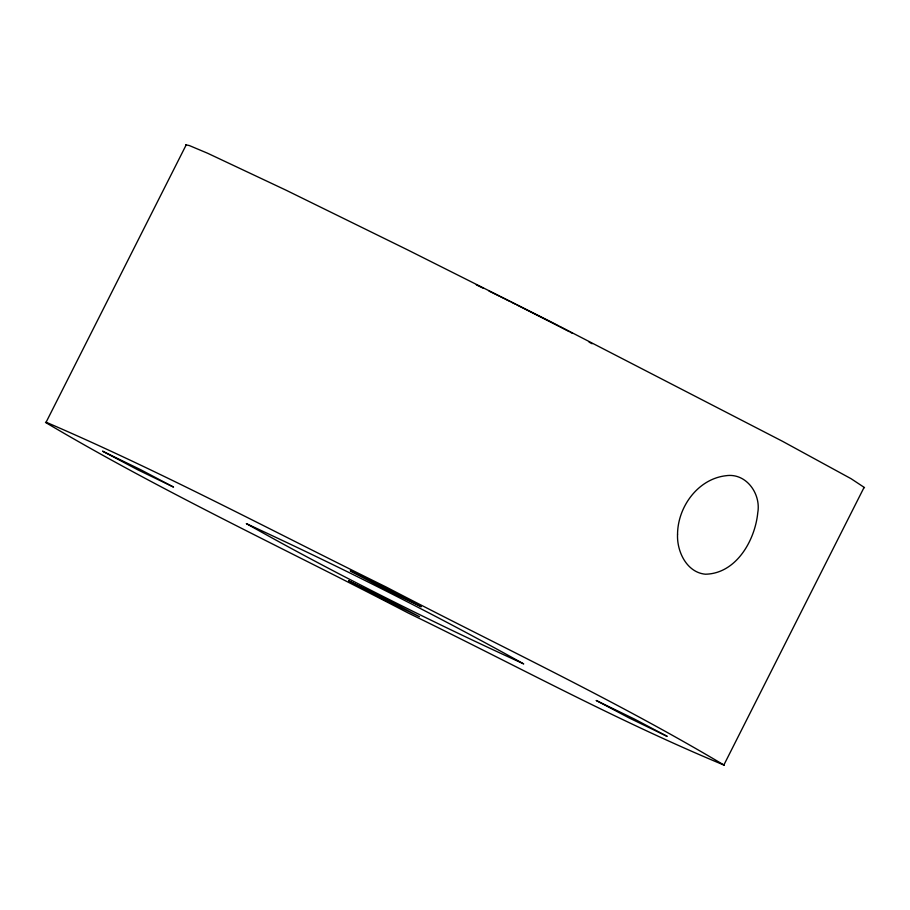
<?xml version="1.0" encoding="UTF-8"?>
<svg xmlns="http://www.w3.org/2000/svg" width="910" height="910" viewBox="0 0 910 910"><rect width="100%" height="100%" fill="white"/><g stroke="black" fill="none" stroke-linecap="round" stroke-linejoin="round"><path stroke-width="1.36" d="M46.069 422.297L186.3 144.679M723.7 765.321L863.931 487.703M185.742 144.792L189.36 145.566L207.56 153.221L286.002 190.167L407.657 249.897L550.539 321.617L782.407 441.248L851.1 478.717L864.5 487.578L863.544 487.635M476.305 284.841L483.051 288.14M489.057 291.086L499.306 296.159M500.375 296.694L504.663 298.833M505.755 299.379L510.123 301.563M511.238 302.12L515.686 304.338M516.8 304.907L558.478 326.099M559.502 326.622L569.205 331.638M570.331 332.23L572.595 333.413M589.077 342.103L592.126 343.752M677.552 534.193C676.699 551.221 686.584 572.401 705.352 574.21C736.167 573.71 755.061 540.415 757.768 512.717C761.158 493.777 746.143 472.574 725.85 475.737C697.833 479.001 677.745 506.995 677.552 534.193M46.456 422.365L45.5 422.422C162.697 491.957 286.991 549.811 407.885 612.839C513.081 663.89 616.366 720.447 724.258 765.208C614.955 700.063 498.953 645.907 386.09 586.995C273.239 531.497 162.025 472.028 46.456 422.365M102.682 451.235L137.933 469.878L173.537 487.077L140.72 469.731L102.682 451.235M246.428 523.671C335.085 573.618 429.998 621.109 523.716 663.925C433.342 613.579 340.408 567.044 246.428 523.671M350.384 570.923L385.635 589.566L421.25 606.765L388.422 589.418L350.384 570.923M348.621 580.853L383.872 599.485L419.476 616.696L384.122 598.063L348.621 580.853M596.323 700.541L629.049 717.899L667.189 736.383L634.361 719.025L596.323 700.541"/></g></svg>
